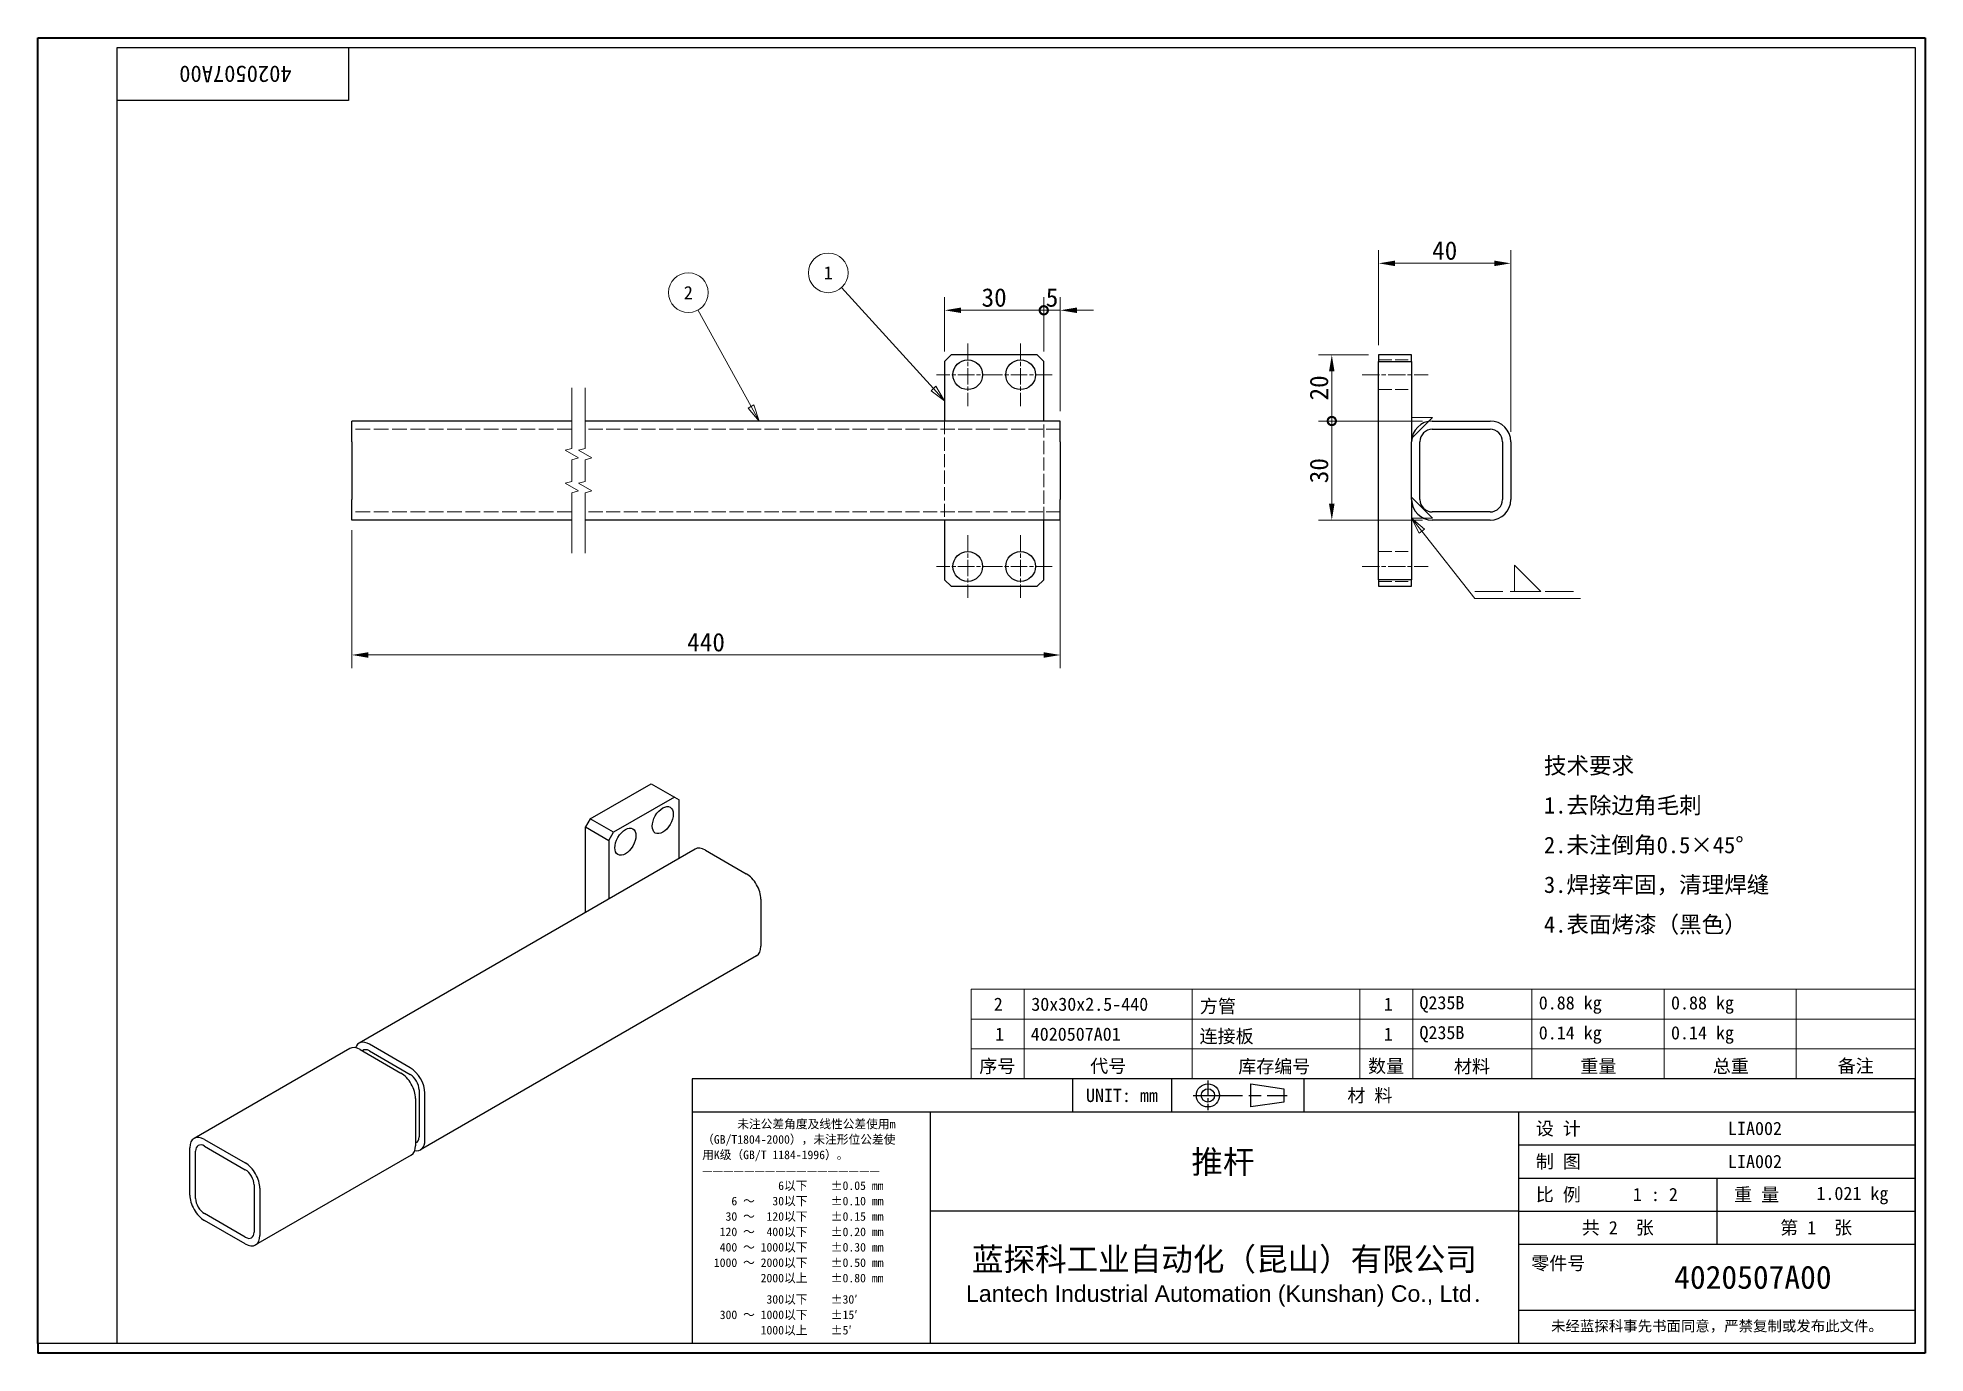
# Model space of a CAD drawing. Header units: millimetres. Extents: x 12 to 583, y 11 to 409.
import ezdxf
from ezdxf.enums import TextEntityAlignment as Align

# ---------------------------------------------------------------- set-up
doc = ezdxf.new("R2010")
doc.units = ezdxf.units.MM
doc.header["$LTSCALE"] = 2
doc.linetypes.add('CHAIN', pattern=[0.3543, 0.2362, -0.0295, 0.0591, -0.0295])
doc.linetypes.add('DASHED', pattern=[0.2067, 0.1654, -0.0413])
for name, color, linetype, lineweight in [('1', 7, 'Continuous', 18), ('可见 (ISO)', 7, 'Continuous', 25), ('图框 (ISO)', 7, 'Continuous', 35), ('标题 (ISO)', 7, 'Continuous', 25)]:
    doc.layers.add(name, color=color, linetype=linetype, lineweight=lineweight)
for name, color, linetype, lineweight, true_color in [('中心标记 (ISO)', 1, 'CHAIN', 18, 0xff0000), ('中心线 (ISO)', 1, 'CHAIN', 18, 0xff0000), ('尺寸 (ISO)', 7, 'Continuous', 18, 0x008000), ('折线 (ISO)', 7, 'Continuous', 18, 0x008000), ('符号 (ISO)', 7, 'Continuous', 18, 0x008000), ('隐藏 (ISO)', 5, 'DASHED', 18, 0x0000ff)]:
    doc.layers.add(name, color=color, linetype=linetype, lineweight=lineweight, true_color=true_color)
doc.styles.add('文本样式164', font='SimSun.ttf')
doc.styles.add('文本样式165', font='SimSun.ttf')
doc.styles.add('文本样式74', font='SimSun.ttf')
doc.styles.add('最新国标', font='simfang.ttf')
doc.styles.add('注释文本 (ISO)', font='simfang.ttf')
doc.dimstyles.new('默认 (GB)', dxfattribs={"dimscale": 2, "dimtxt": 2.8, "dimasz": 2.5, "dimexe": 2, "dimexo": 1.5, "dimgap": 0.5, "dimtad": 1, "dimtoh": 1, "dimdsep": 46, "dimtxsty": '最新国标', "dimcen": 0.09, "dimdle": 10, "dimclrd": 256, "dimclre": 256, "dimclrt": 256, "dimaunit": 1, "dimadec": 3, "dimazin": 2, "dimtfac": 0.535714, "dimtmove": 0, "dimatfit": 3, "dimfxl": 0, "dimtolj": 1, "dimtzin": 0, "dimlwd": -1, "dimlwe": -1, "dimarcsym": 0})

# ---------------------------------------------------------------- blocks, each defined once
blk = doc.blocks.new('图框 最新国标')
at = {"layer": '图框 (ISO)'}
for p, q in [((6, 7), (6, 204.5)), ((6, 204.5), (291.5, 204.5)), ((291.5, 204.5), (291.5, 5.5)), ((6, 7), (6, 5.5)), ((6, 7), (6, 5.5)), ((291.5, 5.5), (6, 5.5))]:
    blk.add_line(p, q, dxfattribs=at)
at = {"layer": '图框 (ISO)', "color": 7, "linetype": 'Continuous', "lineweight": 25}
for p, q in [((18, 203), (290, 203)), ((18, 7), (18, 203)), ((18, 203), (290, 203)), ((53, 203), (53, 195)), ((290, 203), (290, 7)), ((290, 203), (290, 7)), ((53, 195), (18, 195)), ((290, 7), (6, 7)), ((290, 7), (18, 7))]:
    blk.add_line(p, q, dxfattribs=at)
at = {"layer": '图框 (ISO)', "style": '文本样式74'}
blk.add_attdef('零件代号_001', (44.41, 200.25), '', height=2.5, rotation=180, dxfattribs=at)
blk = doc.blocks.new('标题栏 最新国标')
at = {"layer": '标题 (ISO)'}
for p, q in [((381.98, -183.84), (196.98, -183.84)), ((196.98, -183.84), (196.98, -223.84)), ((254.48, -183.84), (254.48, -188.84)), ((269.48, -183.84), (269.48, -188.84)), ((281.48, -188.09), (281.48, -184.59)), ((281.48, -184.59), (286.48, -185.34)), ((286.48, -185.34), (286.48, -187.34)), ((289.48, -183.84), (289.48, -188.84)), ((381.98, -223.84), (381.98, -183.84)), ((383.48, -183.84), (383.48, -225.34)), ((286.48, -187.34), (281.48, -188.09)), ((196.98, -188.84), (381.98, -188.84)), ((232.98, -188.84), (232.98, -223.84)), ((321.98, -188.84), (321.98, -223.84)), ((321.98, -193.84), (381.98, -193.84)), ((321.98, -198.84), (381.98, -198.84)), ((351.98, -198.84), (351.98, -208.84)), ((321.98, -203.84), (232.98, -203.84)), ((321.98, -203.84), (381.98, -203.84)), ((321.98, -208.84), (381.98, -208.84)), ((321.98, -218.84), (381.98, -218.84)), ((196.98, -223.84), (381.98, -223.84)), ((383.48, -225.34), (196.98, -225.34))]:
    blk.add_line(p, q, dxfattribs=at)
at = {"layer": '标题 (ISO)', "linetype": 'CHAIN', "ltscale": 5.000333}
blk.add_line((274.98, -184.09), (274.98, -188.59), dxfattribs=at)
at = {"layer": '标题 (ISO)', "linetype": 'CHAIN', "ltscale": 15.834605}
blk.add_line((272.73, -186.34), (286.98, -186.34), dxfattribs=at)
at = {"layer": '标题 (ISO)'}
for radius in [1.75, 1]:
    blk.add_circle((274.98, -186.34), radius, dxfattribs=at)
at = {"layer": '1', "style": '文本样式164'}
for s, p in [('UNIT: mm', (261.98, -186.34)), ('材 料', (299.48, -186.34)), ('设 计', (327.98, -191.34)), ('制 图', (327.98, -196.34)), ('比 例', (327.98, -201.34)), ('重 量', (357.98, -201.34)), ('共 2  张', (336.98, -206.34)), ('第 1  张', (366.98, -206.34))]:
    blk.add_text(s, height=2, dxfattribs=at).set_placement(p, align=Align.MIDDLE_CENTER)
at = {"layer": '标题 (ISO)', "char_height": 2, "style": '注释文本 (ISO)'}
for s, insert, attachment_point, line_spacing_factor in [('{\\fSimSun|b0|i0|c134|p2;\\H0.65x;      未注公差角度及线性公差使用m\\P（GB/T1804-2000），未注形位公差使\\P用K级（GB/T 1184-1996）。\\P—————————————————\\P             6以下    ±0.05 mm\\P     6 ～   30以下    ±0.10 mm\\P    30 ～  120以下    ±0.15 mm\\P   120 ～  400以下    ±0.20 mm\\P   400 ～ 1000以下    ±0.30 mm\\P  1000 ～ 2000以下    ±0.50 mm\\P          2000以上    ±0.80 mm\\P\\H0.38462x;\\P\\H2.6x;           300以下    ±30′\\P   300 ～ 1000以下    ±15′\\P          1000以上    ±5′}', (198.48, -206.34), 4, 1.075116), ('{\\fMicrosoft YaHei|b0|i0|c134|p34;\\H1.75x;蓝探科工业自动化（昆山）有限公司\\P\\fArial|b0|i0|c0|p34;\\H0.71429x;Lantech Industrial Automation (Kunshan) Co., Ltd\\fFangSong|b0|i0|c134|p49;.\\H1.15195x; }', (277.48, -213.84), 5, 0.978695)]:
    blk.add_mtext(s, dxfattribs=dict(at, insert=insert, attachment_point=attachment_point, line_spacing_factor=line_spacing_factor))
at = {"layer": '标题 (ISO)', "attachment_point": 5, "style": '注释文本 (ISO)'}
for s, insert, char_height in [('\\fFangSong|b0|i0;零件号', (327.98, -211.84), 2), ('\\fSimSun|b0|i0;{\\H1.6000;未经蓝探科事先书面同意，严禁复制或发布此文件。}', (351.98, -221.34), 1.6)]:
    blk.add_mtext(s, dxfattribs=dict(at, insert=insert, char_height=char_height))
at = {"layer": '标题 (ISO)', "style": '注释文本 (ISO)'}
blk.add_attdef('材料', text='', height=2, dxfattribs=at).set_placement((324.48, -186.34), align=Align.MIDDLE_CENTER)
at = {"layer": '标题 (ISO)'}
for tag, p, height, style in [('设计人_001', (353.65, -192.33), 2, '注释文本 (ISO)'), ('库存编号_001', (272.48, -198.13), 3.5, '文本样式165'), ('设计人_001', (353.65, -197.33), 2, '注释文本 (ISO)'), ('视图比例_001', (339.26, -202.33), 2, '注释文本 (ISO)'), ('质量\\P3;_001', (367.02, -202.16), 2, '注释文本 (ISO)'), ('零件代号_001', (345.51, -215.59), 3.5, '文本样式165')]:
    blk.add_attdef(tag, p, '', height=height, dxfattribs=dict(at, style=style))
blk = doc.blocks.new('_DotSmall')
at = {"color": 0, "linetype": 'ByBlock', "const_width": 0.5}
blk.add_lwpolyline([(-0.0625, 0, 1), (0.0625, 0, 1)], format="xyb", close=True, dxfattribs=at)
blk = doc.blocks.new('*D5')
at = {"layer": 'Defpoints', "color": 0, "transparency": 16777216}
for p in [(321.34, 326.55), (316.34, 311.04), (321.34, 293.04)]:
    blk.add_point(p, dxfattribs=at)
at = {"layer": '尺寸 (ISO)', "color": 116, "true_color": 0x00803f, "transparency": 16777216}
for p, q in [((316.34, 326.55), (311.34, 326.55)), ((316.34, 314.04), (316.34, 330.55)), ((316.34, 326.55), (321.34, 326.55)), ((321.34, 296.04), (321.34, 330.55)), ((326.34, 326.55), (331.34, 326.55))]:
    blk.add_line(p, q, dxfattribs=at)
blk.add_solid([(326.34, 327.38), (326.34, 325.71), (321.34, 326.55)], dxfattribs=at)
at = {"layer": '尺寸 (ISO)', "color": 116, "true_color": 0x00803f, "transparency": 16777216, "xscale": 5, "yscale": 5, "zscale": 5}
blk.add_blockref('_DotSmall', (316.34, 326.55), dxfattribs=at)
at = {"layer": '尺寸 (ISO)', "transparency": 16777216, "insert": (318.84, 330.38), "char_height": 5.6, "attachment_point": 5, "style": '最新国标'}
blk.add_mtext('\\A1;5', dxfattribs=at)
blk = doc.blocks.new('*D7')
at = {"layer": 'Defpoints', "color": 0, "transparency": 16777216}
for p in [(316.34, 326.55), (286.34, 311.04), (316.34, 311.04)]:
    blk.add_point(p, dxfattribs=at)
at = {"layer": '尺寸 (ISO)', "color": 116, "true_color": 0x00803f, "transparency": 16777216}
for p, q in [((286.34, 314.04), (286.34, 330.55)), ((291.34, 326.55), (316.34, 326.55)), ((316.34, 314.04), (316.34, 330.55))]:
    blk.add_line(p, q, dxfattribs=at)
blk.add_solid([(291.34, 327.38), (291.34, 325.71), (286.34, 326.55)], dxfattribs=at)
at = {"layer": '尺寸 (ISO)', "color": 116, "true_color": 0x00803f, "transparency": 16777216, "xscale": 5, "yscale": 5, "zscale": 5}
blk.add_blockref('_DotSmall', (316.34, 326.55), dxfattribs=at)
at = {"layer": '尺寸 (ISO)', "transparency": 16777216, "insert": (301.32, 330.38), "char_height": 5.6, "attachment_point": 5, "style": '最新国标'}
blk.add_mtext('\\A1;30', dxfattribs=at)
blk = doc.blocks.new('*D8')
at = {"layer": 'Defpoints', "color": 0, "transparency": 16777216}
for p in [(321.34, 269.29), (107, 263.04), (107, 222.26)]:
    blk.add_point(p, dxfattribs=at)
at = {"layer": '尺寸 (ISO)', "color": 116, "true_color": 0x00803f, "transparency": 16777216}
for p, q in [((321.34, 266.29), (321.34, 218.26)), ((107, 260.04), (107, 218.26)), ((316.34, 222.26), (112, 222.26))]:
    blk.add_line(p, q, dxfattribs=at)
for points in [[(112, 223.09), (112, 221.42), (107, 222.26)], [(316.34, 223.09), (316.34, 221.42), (321.34, 222.26)]]:
    blk.add_solid(points, dxfattribs=at)
at = {"layer": '尺寸 (ISO)', "transparency": 16777216, "insert": (214.17, 226.09), "char_height": 5.6, "attachment_point": 5, "style": '最新国标'}
blk.add_mtext('\\A1;440', dxfattribs=at)
blk = doc.blocks.new('*D9')
at = {"layer": 'Defpoints', "color": 0, "transparency": 16777216}
for p in [(403.47, 293.04), (433.87, 293.04), (433.87, 263.04)]:
    blk.add_point(p, dxfattribs=at)
at = {"layer": '尺寸 (ISO)', "color": 116, "true_color": 0x00803f, "transparency": 16777216}
for p, q in [((430.87, 293.04), (399.47, 293.04)), ((403.47, 268.04), (403.47, 293.04)), ((430.87, 263.04), (399.47, 263.04))]:
    blk.add_line(p, q, dxfattribs=at)
blk.add_solid([(402.63, 268.04), (404.3, 268.04), (403.47, 263.04)], dxfattribs=at)
at = {"layer": '尺寸 (ISO)', "color": 116, "true_color": 0x00803f, "transparency": 16777216, "xscale": 5, "yscale": 5, "zscale": 5, "rotation": 90}
blk.add_blockref('_DotSmall', (403.47, 293.04), dxfattribs=at)
at = {"layer": '尺寸 (ISO)', "transparency": 16777216, "insert": (399.63, 278.02), "char_height": 5.6, "attachment_point": 5, "rotation": 90, "style": '最新国标'}
blk.add_mtext('\\A1;30', dxfattribs=at)
blk = doc.blocks.new('*D10')
at = {"layer": 'Defpoints', "color": 0, "transparency": 16777216}
for p in [(403.47, 313.04), (417.62, 313.04), (433.87, 293.04)]:
    blk.add_point(p, dxfattribs=at)
at = {"layer": '尺寸 (ISO)', "color": 116, "true_color": 0x00803f, "transparency": 16777216}
for p, q in [((414.62, 313.04), (399.47, 313.04)), ((403.47, 293.04), (403.47, 308.04)), ((430.87, 293.04), (399.47, 293.04))]:
    blk.add_line(p, q, dxfattribs=at)
blk.add_solid([(402.63, 308.04), (404.3, 308.04), (403.47, 313.04)], dxfattribs=at)
at = {"layer": '尺寸 (ISO)', "color": 116, "true_color": 0x00803f, "transparency": 16777216, "xscale": 5, "yscale": 5, "zscale": 5, "rotation": 270}
blk.add_blockref('_DotSmall', (403.47, 293.04), dxfattribs=at)
at = {"layer": '尺寸 (ISO)', "transparency": 16777216, "insert": (399.63, 303.06), "char_height": 5.6, "attachment_point": 5, "rotation": 90, "style": '最新国标'}
blk.add_mtext('\\A1;20', dxfattribs=at)
blk = doc.blocks.new('*D11')
at = {"layer": 'Defpoints', "color": 0, "transparency": 16777216}
for p in [(457.62, 340.75), (417.62, 313.04), (457.62, 286.79)]:
    blk.add_point(p, dxfattribs=at)
at = {"layer": '尺寸 (ISO)', "color": 116, "true_color": 0x00803f, "transparency": 16777216}
for p, q in [((417.62, 316.04), (417.62, 344.75)), ((457.62, 289.79), (457.62, 344.75)), ((422.62, 340.75), (452.62, 340.75))]:
    blk.add_line(p, q, dxfattribs=at)
for points in [[(422.62, 341.58), (422.62, 339.91), (417.62, 340.75)], [(452.62, 341.58), (452.62, 339.91), (457.62, 340.75)]]:
    blk.add_solid(points, dxfattribs=at)
at = {"layer": '尺寸 (ISO)', "transparency": 16777216, "insert": (437.62, 344.58), "char_height": 5.6, "attachment_point": 5, "style": '最新国标'}
blk.add_mtext('\\A1;40', dxfattribs=at)
blk = doc.blocks.new('末端处理方式1')
at = {"layer": '符号 (ISO)'}
for p, q in [((213.81, 147.07), (213.81, 143.9)), ((213.81, 143.9), (216.99, 147.07)), ((216.99, 147.07), (213.81, 147.07))]:
    blk.add_line(p, q, dxfattribs=at)
at = {"layer": '符号 (ISO)', "flags": 128}
blk.add_lwpolyline([(216.99, 147.07), (213.81, 147.07), (213.81, 143.9), (216.99, 147.07)], dxfattribs=at)
at = {"layer": '符号 (ISO)'}
blk.add_solid([(216.99, 147.07), (213.81, 147.07), (213.81, 143.9), (216.99, 147.07)], dxfattribs=at)
blk = doc.blocks.new('末端处理方式2')
at = {"layer": '符号 (ISO)'}
for p, q in [((213.81, 131.82), (213.81, 134.99)), ((213.81, 134.99), (216.99, 131.82)), ((216.99, 131.82), (213.81, 131.82))]:
    blk.add_line(p, q, dxfattribs=at)
at = {"layer": '符号 (ISO)', "flags": 128}
blk.add_lwpolyline([(213.81, 131.82), (216.99, 131.82), (213.81, 134.99), (213.81, 131.82)], dxfattribs=at)
at = {"layer": '符号 (ISO)'}
blk.add_solid([(213.81, 131.82), (216.99, 131.82), (213.81, 134.99), (213.81, 131.82)], dxfattribs=at)
blk = doc.blocks.new('焊接符号标识符1')
at = {"layer": '符号 (ISO)'}
for p, q in [((215.36, 129.85), (213.81, 131.82)), ((215.75, 130.16), (213.81, 131.82)), ((213.81, 131.82), (214.96, 129.54)), ((214.96, 129.54), (215.75, 130.16)), ((215.36, 129.85), (223.36, 119.67)), ((233.36, 120.72), (229.36, 124.72)), ((229.36, 124.72), (229.36, 120.72)), ((229.36, 120.72), (233.36, 120.72)), ((223.36, 119.67), (239.36, 119.67))]:
    blk.add_line(p, q, dxfattribs=at)
at = {"layer": '符号 (ISO)', "linetype": 'DASHED', "ltscale": 12.901145}
blk.add_line((223.36, 120.72), (239.36, 120.72), dxfattribs=at)
at = {"layer": '符号 (ISO)', "flags": 128}
blk.add_lwpolyline([(215.75, 130.16), (213.81, 131.82), (214.96, 129.54), (215.75, 130.16)], dxfattribs=at)
at = {"layer": '符号 (ISO)'}
blk.add_solid([(215.75, 130.16), (213.81, 131.82), (214.96, 129.54), (215.75, 130.16)], dxfattribs=at)
blk = doc.blocks.new('明细栏')
at = {"layer": '符号 (ISO)'}
for p, q in [((290, 60.58), (147.2, 60.58)), ((147.2, 60.58), (147.2, 51.53)), ((155.2, 60.58), (155.2, 51.53)), ((180.6, 60.58), (180.6, 51.53)), ((206, 60.58), (206, 51.53)), ((214, 60.58), (214, 51.53)), ((232, 60.58), (232, 51.53)), ((252, 60.58), (252, 51.53)), ((272, 60.58), (272, 51.53)), ((290, 60.58), (290, 51.53)), ((290, 56.05), (147.2, 56.05)), ((290, 51.53), (147.2, 51.53)), ((147.2, 47), (147.2, 51.53)), ((155.2, 47), (155.2, 51.53)), ((180.6, 47), (180.6, 51.53)), ((206, 47), (206, 51.53)), ((214, 47), (214, 51.53)), ((232, 47), (232, 51.53)), ((252, 47), (252, 51.53)), ((272, 47), (272, 51.53)), ((290, 47), (290, 51.53)), ((290, 47), (147.2, 47))]:
    blk.add_line(p, q, dxfattribs=at)
at = {"layer": '符号 (ISO)', "char_height": 2, "attachment_point": 7, "style": '注释文本 (ISO)'}
for s, insert in [('2', (150.61, 57.3)), ('30x30x2.5-440', (156.28, 57.27)), ('方管', (181.79, 56.78)), ('1', (209.61, 57.3)), ('Q235B', (214.99, 57.03)), ('0.88 kg', (233.04, 56.85)), ('0.88 kg', (253.04, 56.85)), ('1', (150.81, 52.77)), ('4020507A01', (156.2, 52.74)), ('连接板', (181.73, 52.23)), ('1', (209.61, 52.77)), ('Q235B', (214.99, 52.51)), ('0.14 kg', (233.04, 52.32)), ('0.14 kg', (253.04, 52.32)), ('序号', (148.42, 47.71)), ('代号', (165.19, 47.73)), ('库存编号', (187.58, 47.66)), ('数量', (207.21, 47.72)), ('材料', (220.21, 47.68)), ('重量', (239.33, 47.78)), ('总重', (259.36, 47.75)), ('备注', (278.25, 47.74))]:
    blk.add_mtext(s, dxfattribs=dict(at, insert=insert))
blk = doc.blocks.new('引出序号1')
at = {"layer": '符号 (ISO)'}
for p, q in [((113.89, 148.71), (105.86, 163.32)), ((114.33, 148.95), (113.46, 148.47)), ((113.46, 148.47), (115.1, 146.52)), ((113.89, 148.71), (115.1, 146.52)), ((115.1, 146.52), (114.33, 148.95))]:
    blk.add_line(p, q, dxfattribs=at)
at = {"layer": '符号 (ISO)', "flags": 128}
blk.add_lwpolyline([(113.46, 148.47), (115.1, 146.52), (114.33, 148.95), (113.46, 148.47)], dxfattribs=at)
at = {"layer": '符号 (ISO)'}
blk.add_circle((104.41, 165.94), 3, dxfattribs=at)
blk.add_solid([(113.46, 148.47), (115.1, 146.52), (114.33, 148.95), (113.46, 148.47)], dxfattribs=at)
at = {"layer": '符号 (ISO)', "insert": (104.41, 165.94), "char_height": 2, "attachment_point": 5, "style": '注释文本 (ISO)'}
blk.add_mtext('2', dxfattribs=at)
blk = doc.blocks.new('引出序号2')
at = {"layer": '符号 (ISO)'}
for p, q in [((141.49, 151.44), (127.59, 166.72)), ((141.86, 151.78), (141.12, 151.11)), ((141.49, 151.44), (143.17, 149.59)), ((143.17, 149.59), (141.86, 151.78)), ((141.12, 151.11), (143.17, 149.59))]:
    blk.add_line(p, q, dxfattribs=at)
at = {"layer": '符号 (ISO)', "flags": 128}
blk.add_lwpolyline([(141.12, 151.11), (143.17, 149.59), (141.86, 151.78), (141.12, 151.11)], dxfattribs=at)
at = {"layer": '符号 (ISO)'}
blk.add_circle((125.57, 168.93), 3, dxfattribs=at)
blk.add_solid([(141.12, 151.11), (143.17, 149.59), (141.86, 151.78), (141.12, 151.11)], dxfattribs=at)
at = {"layer": '符号 (ISO)', "insert": (125.57, 168.93), "char_height": 2, "attachment_point": 5, "style": '注释文本 (ISO)'}
blk.add_mtext('1', dxfattribs=at)

msp = doc.modelspace()

# ---------------------------------------------------------------- linework, layer by layer
at = {"layer": '中心标记 (ISO)', "ltscale": 10.556371}
for p, q in [((293.3403, 316.538), (293.3403, 297.538)), ((309.3403, 316.538), (309.3403, 297.538)), ((302.8403, 307.038), (283.8403, 307.038)), ((318.8403, 307.038), (299.8403, 307.038)), ((293.3403, 258.538), (293.3403, 239.538)), ((309.3403, 258.538), (309.3403, 239.538)), ((302.8403, 249.038), (283.8403, 249.038)), ((318.8403, 249.038), (299.8403, 249.038))]:
    msp.add_line(p, q, dxfattribs=at)
at = {"layer": '中心线 (ISO)', "ltscale": 11.111974}
for p, q in [((412.6228, 307.038), (432.6228, 307.038)), ((412.6228, 249.038), (432.6228, 249.038))]:
    msp.add_line(p, q, dxfattribs=at)
at = {"layer": '可见 (ISO)'}
for p, q in [((286.3403, 311.038), (288.3403, 313.038)), ((286.3403, 311.038), (286.3403, 293.038)), ((314.3403, 313.038), (288.3403, 313.038)), ((314.3403, 313.038), (316.3403, 311.038)), ((316.3403, 293.038), (316.3403, 311.038)), ((427.6228, 313.038), (417.6228, 313.038)), ((417.6228, 313.038), (417.6228, 311.038)), ((417.6228, 311.038), (427.6228, 311.038)), ((417.6228, 245.038), (417.6228, 311.038)), ((427.6228, 311.038), (427.6228, 313.038)), ((427.6228, 311.038), (427.6228, 286.788)), ((173.5804, 293.038), (107.0021, 293.038)), ((107.0021, 286.788), (107.0021, 293.038)), ((321.3403, 293.038), (177.5804, 293.038)), ((321.3403, 286.788), (321.3403, 293.038)), ((433.8728, 293.038), (451.3728, 293.038)), ((107.0021, 286.788), (107.0021, 269.288)), ((321.3403, 286.788), (321.3403, 269.288)), ((427.6228, 269.288), (427.6228, 286.788)), ((430.1228, 269.288), (430.1228, 286.788)), ((433.8728, 290.538), (451.3728, 290.538)), ((455.1228, 286.788), (455.1228, 269.288)), ((457.6228, 286.788), (457.6228, 269.288)), ((107.0021, 263.038), (107.0021, 269.288)), ((321.3403, 263.038), (321.3403, 269.288)), ((427.6228, 269.288), (427.6228, 245.038)), ((173.5804, 263.038), (107.0021, 263.038)), ((321.3403, 263.038), (177.5804, 263.038)), ((286.3403, 263.038), (286.3403, 245.038)), ((316.3403, 245.038), (316.3403, 263.038)), ((451.3728, 265.538), (433.8728, 265.538)), ((451.3728, 263.038), (433.8728, 263.038)), ((288.3403, 243.038), (286.3403, 245.038)), ((288.3403, 243.038), (314.3403, 243.038)), ((316.3403, 245.038), (314.3403, 243.038)), ((427.6228, 245.038), (417.6228, 245.038)), ((417.6228, 245.038), (417.6228, 243.038)), ((417.6228, 243.038), (427.6228, 243.038)), ((427.6228, 243.038), (427.6228, 245.038)), ((179.153, 172.7032), (197.5378, 183.3177)), ((197.5378, 183.3177), (204.6088, 179.2352)), ((204.6088, 179.2352), (186.224, 168.6208)), ((204.6088, 179.2352), (206.023, 178.4187)), ((206.023, 160.7325), (206.023, 178.4187)), ((179.153, 172.7032), (177.7388, 170.2538)), ((186.224, 168.6208), (179.153, 172.7032)), ((177.7388, 170.2538), (184.8098, 166.1713)), ((177.7388, 144.4025), (177.7388, 170.2538)), ((184.8098, 166.1713), (186.224, 168.6208)), ((184.8098, 166.1713), (184.8098, 148.485)), ((210.853, 163.521), (109.1994, 104.8313)), ((213.978, 163.2115), (226.3524, 156.0671)), ((230.7718, 148.4125), (230.7718, 134.1238)), ((229.4774, 131.2627), (127.8238, 72.573)), ((106.371, 103.1983), (59.293, 76.0178)), ((109.496, 102.8888), (121.8704, 95.7444)), ((124.6988, 97.3774), (112.3244, 104.5218)), ((112.3244, 102.4805), (124.6988, 95.3362)), ((126.2898, 88.0898), (126.2898, 73.8011)), ((127.3505, 90.7434), (127.3505, 76.4547)), ((129.1182, 75.4341), (129.1182, 89.7228)), ((62.418, 75.7083), (74.7924, 68.5639)), ((57.9986, 58.868), (57.9986, 73.1567)), ((59.7663, 57.8474), (59.7663, 72.1361)), ((62.418, 73.667), (74.7924, 66.5227)), ((124.9954, 70.94), (77.9174, 43.7595)), ((77.444, 61.9299), (77.444, 47.6412)), ((79.2118, 60.9093), (79.2118, 46.6206)), ((74.7924, 46.1103), (62.418, 53.2546)), ((74.7924, 44.069), (62.418, 51.2134))]:
    msp.add_line(p, q, dxfattribs=at)
for centre in [(293.3403, 307.038), (309.3403, 307.038), (293.3403, 249.038), (309.3403, 249.038)]:
    msp.add_circle(centre, 4.5, dxfattribs=at)
for centre, radius, start, end in [((433.8728, 286.788), 6.25, 90, 180), ((451.3728, 286.788), 6.25, 0, 90), ((433.8728, 286.788), 3.75, 90, 180), ((451.3728, 286.788), 3.75, 0, 90), ((433.8728, 269.288), 6.25, 180, 270), ((433.8728, 269.288), 3.75, 180, 270), ((451.3728, 269.288), 3.75, 270, 0), ((451.3728, 269.288), 6.25, 270, 0)]:
    msp.add_arc(centre, radius, start, end, dxfattribs=at)
for centre in [(201.0733, 172.295), (189.7596, 165.763)]:
    msp.add_ellipse(centre, major_axis=(2.25, 3.8971), ratio=0.57735027, dxfattribs=at)
for centre, major_axis, start_param, end_param in [((213.978, 158.1084), (-3.125, 5.4127), 5.49778714, 6.28318531), ((226.3524, 150.964), (3.125, -5.4127), 0.78539816, 2.35619449), ((226.3524, 136.6753), (3.125, -5.4127), 0, 0.78539816), ((109.496, 97.7857), (-3.125, 5.4127), 5.49778714, 6.28318531), ((112.3244, 99.4187), (-3.125, 5.4127), 5.49778714, 6.7528063), ((112.3244, 99.4187), (-1.875, 3.2476), 5.49778714, 6.42508236), ((124.6988, 92.2743), (-3.125, 5.4127), 3.92699082, 5.49778714), ((121.8704, 90.6413), (3.125, -5.4127), 0.78539816, 2.35619449), ((124.6988, 92.2743), (1.875, -3.2476), 0.78539816, 2.35619449), ((62.418, 70.6052), (-3.125, 5.4127), 5.49778714, 7.06858347), ((124.6988, 77.9856), (3.125, -5.4127), 5.81356432, 7.06858347), ((124.6988, 77.9856), (1.875, -3.2476), 6.14128825, 7.06858347), ((62.418, 70.6052), (-1.875, 3.2476), 5.49778714, 7.06858347), ((74.7924, 63.4608), (3.125, -5.4127), 0.78539816, 2.35619449), ((121.8704, 76.3526), (3.125, -5.4127), 0, 0.78539816), ((74.7924, 63.4608), (1.875, -3.2476), 0.78539816, 2.35619449), ((62.418, 56.3165), (-3.125, 5.4127), 0.78539816, 2.35619449), ((62.418, 56.3165), (-1.875, 3.2476), 0.78539816, 2.35619449), ((74.7924, 49.1721), (1.875, -3.2476), 5.49778714, 7.06858347), ((74.7924, 49.1721), (3.125, -5.4127), 5.49778714, 7.06858347)]:
    msp.add_ellipse(centre, major_axis=major_axis, ratio=0.57735027, start_param=start_param, end_param=end_param, dxfattribs=at)
at = {"layer": '折线 (ISO)', "flags": 128}
for points in [[(173.5804, 253.038), (173.5804, 271.3474), (175.5804, 271.8833), (171.5805, 274.1927), (173.5804, 274.7286), (173.5804, 281.3474), (175.5804, 281.8833), (171.5805, 284.1927), (173.5804, 284.7286), (173.5804, 303.038)], [(177.5804, 253.038), (177.5804, 271.3474), (179.5805, 271.8833), (175.5804, 274.1927), (177.5804, 274.7286), (177.5804, 281.3474), (179.5805, 281.8833), (175.5804, 284.1927), (177.5804, 284.7286), (177.5804, 303.038)]]:
    msp.add_lwpolyline(points, dxfattribs=at)
at = {"layer": '隐藏 (ISO)', "ltscale": 12.094824}
for p, q in [((417.6228, 311.538), (427.6228, 311.538)), ((417.6228, 302.538), (427.6228, 302.538)), ((286.3403, 293.038), (286.3403, 263.038)), ((316.3403, 263.038), (316.3403, 293.038)), ((417.6228, 253.538), (427.6228, 253.538)), ((417.6228, 244.538), (427.6228, 244.538))]:
    msp.add_line(p, q, dxfattribs=at)
at = {"layer": '隐藏 (ISO)', "ltscale": 13.420899}
for p, q in [((173.5804, 290.538), (107.0021, 290.538)), ((173.5804, 265.538), (107.0021, 265.538))]:
    msp.add_line(p, q, dxfattribs=at)
at = {"layer": '隐藏 (ISO)', "ltscale": 12.879626}
for p, q in [((321.3403, 290.538), (177.5804, 290.538)), ((321.3403, 265.538), (177.5804, 265.538))]:
    msp.add_line(p, q, dxfattribs=at)

# ---------------------------------------------------------------- block references
at = {"xscale": 2, "yscale": 2, "zscale": 2}
msp.add_blockref('图框 最新国标', (0, 0), dxfattribs=at).add_auto_attribs({'零件代号_001': '4020507A00'})
ref = msp.add_blockref('标题栏 最新国标', (-183.9651, 461.6886), dxfattribs=dict(xscale=2, yscale=2, zscale=2))
ref.add_attrib('零件代号_001', '4020507A00', (507.0503, 30.5), dxfattribs={"layer": '标题 (ISO)', "height": 7, "style": '文本样式165'})
ref.add_attrib('库存编号_001', '推杆', (360.9888, 65.4218), dxfattribs={"layer": '标题 (ISO)', "height": 7, "style": '文本样式165'})
ref.add_attrib('质量\\P3;_001', '1.021 kg', (550.08, 57.3657), dxfattribs={"layer": '标题 (ISO)', "height": 4, "style": '注释文本 (ISO)'})
ref.add_attrib('视图比例_001', '1 : 2', (494.56, 57.0343), dxfattribs={"layer": '标题 (ISO)', "height": 4, "style": '注释文本 (ISO)'})
ref.add_attrib('设计人_001', 'LIA002', (523.3371, 77.0229), dxfattribs={"layer": '标题 (ISO)', "height": 4, "style": '注释文本 (ISO)'})
ref.add_attrib('设计人_001', 'LIA002', (523.3371, 67.0229), dxfattribs={"layer": '标题 (ISO)', "height": 4, "style": '注释文本 (ISO)'})
at = {"layer": '符号 (ISO)', "xscale": 2, "yscale": 2, "zscale": 2}
for name in ['引出序号2', '引出序号1', '末端处理方式1', '末端处理方式2', '焊接符号标识符1', '明细栏']:
    msp.add_blockref(name, (0, 0), dxfattribs=at)

# ---------------------------------------------------------------- texts
at = {"layer": '符号 (ISO)', "insert": (467.6454, 164.4491), "char_height": 5, "width": 74.853802, "attachment_point": 4, "line_spacing_factor": 1.441304, "style": '注释文本 (ISO)'}
msp.add_mtext('\\fFangSong|b0|i0;{\\H5.0000;技术要求\\P}\\fFangSong|b0|i0;{\\H5.0000;1.去除边角毛刺\\P}\\fFangSong|b0|i0;{\\H5.0000;2.未注倒角0.5×45°\\P}\\fFangSong|b0|i0;{\\H5.0000;3.焊接牢固，清理焊缝\\P}\\fFangSong|b0|i0;{\\H5.0000;4.表面烤漆（黑色）}', dxfattribs=at)

# ---------------------------------------------------------------- dimensions: what is measured, and where the dimension line sits
at = {"layer": '尺寸 (ISO)', "color": 116, "true_color": 0x00803f}
for base, p1, p2, angle, override, picture, middle in [((457.6228, 340.7461), (417.6228, 313.038), (457.6228, 286.788), 180, {"dimgap": 0.5, "dimtoh": 0, "dimdec": 2, "dimtol": 0, "dimlim": 0, "dimtp": 0, "dimtm": 0, "dimtdec": 2, "dimtofl": 0, "dimatfit": 1}, '*D11', (437.6228, 340.7461)), ((316.3403, 326.5468), (286.3403, 311.038), (316.3403, 311.038), 180, {"dimgap": 0.5, "dimtoh": 0, "dimdec": 2, "dimblk2": 'DotSmall', "dimsah": 1, "dimdle": 0, "dimtol": 0, "dimlim": 0, "dimtp": 0, "dimtm": 0, "dimtdec": 2, "dimtofl": 0, "dimatfit": 1}, '*D7', (301.3203, 326.5468)), ((321.3403, 326.5468), (316.3403, 311.038), (321.3403, 293.038), 180, {"dimgap": 0.5, "dimtoh": 0, "dimdec": 2, "dimblk1": 'DotSmall', "dimsah": 1, "dimdle": 0, "dimtol": 0, "dimlim": 0, "dimtp": 0, "dimtm": 0, "dimtdec": 2, "dimtofl": 1, "dimatfit": 1}, '*D5', (318.8403, 326.5468)), ((403.4666, 313.038), (433.8728, 293.038), (417.6228, 313.038), 90, {"dimgap": 0.5, "dimtoh": 0, "dimdec": 2, "dimblk1": 'DotSmall', "dimsah": 1, "dimdle": 0, "dimtol": 0, "dimlim": 0, "dimtp": 0, "dimtm": 0, "dimtdec": 2, "dimtofl": 0, "dimatfit": 1}, '*D10', (403.4666, 303.058)), ((403.4666, 293.038), (433.8728, 263.038), (433.8728, 293.038), 90, {"dimgap": 0.5, "dimtoh": 0, "dimdec": 2, "dimblk2": 'DotSmall', "dimsah": 1, "dimdle": 0, "dimtol": 0, "dimlim": 0, "dimtp": 0, "dimtm": 0, "dimtdec": 2, "dimtofl": 0, "dimatfit": 1}, '*D9', (403.4666, 278.018))]:
    dim = msp.add_linear_dim(base=base, p1=p1, p2=p2, angle=angle, dimstyle='默认 (GB)', override=override, dxfattribs=at)
    dim.commit()
    dim.dimension.update_dxf_attribs({"geometry": picture, "text_midpoint": middle, "dimtype": 160})
dim = msp.add_linear_dim(base=(107.0021, 222.2557), p1=(321.3403, 269.288), p2=(107.0021, 263.038), angle=180, text='440', dimstyle='默认 (GB)', override={"dimgap": 0.5, "dimtoh": 0, "dimdec": 2, "dimlfac": 2.05283, "dimtol": 0, "dimlim": 0, "dimtp": 0, "dimtm": 0, "dimtdec": 2, "dimtofl": 0, "dimatfit": 1}, dxfattribs=at)
dim.commit()
dim.dimension.update_dxf_attribs({"geometry": '*D8', "text_midpoint": (214.1712, 222.2557), "dimtype": 160})

doc.saveas('drawing.dxf')
